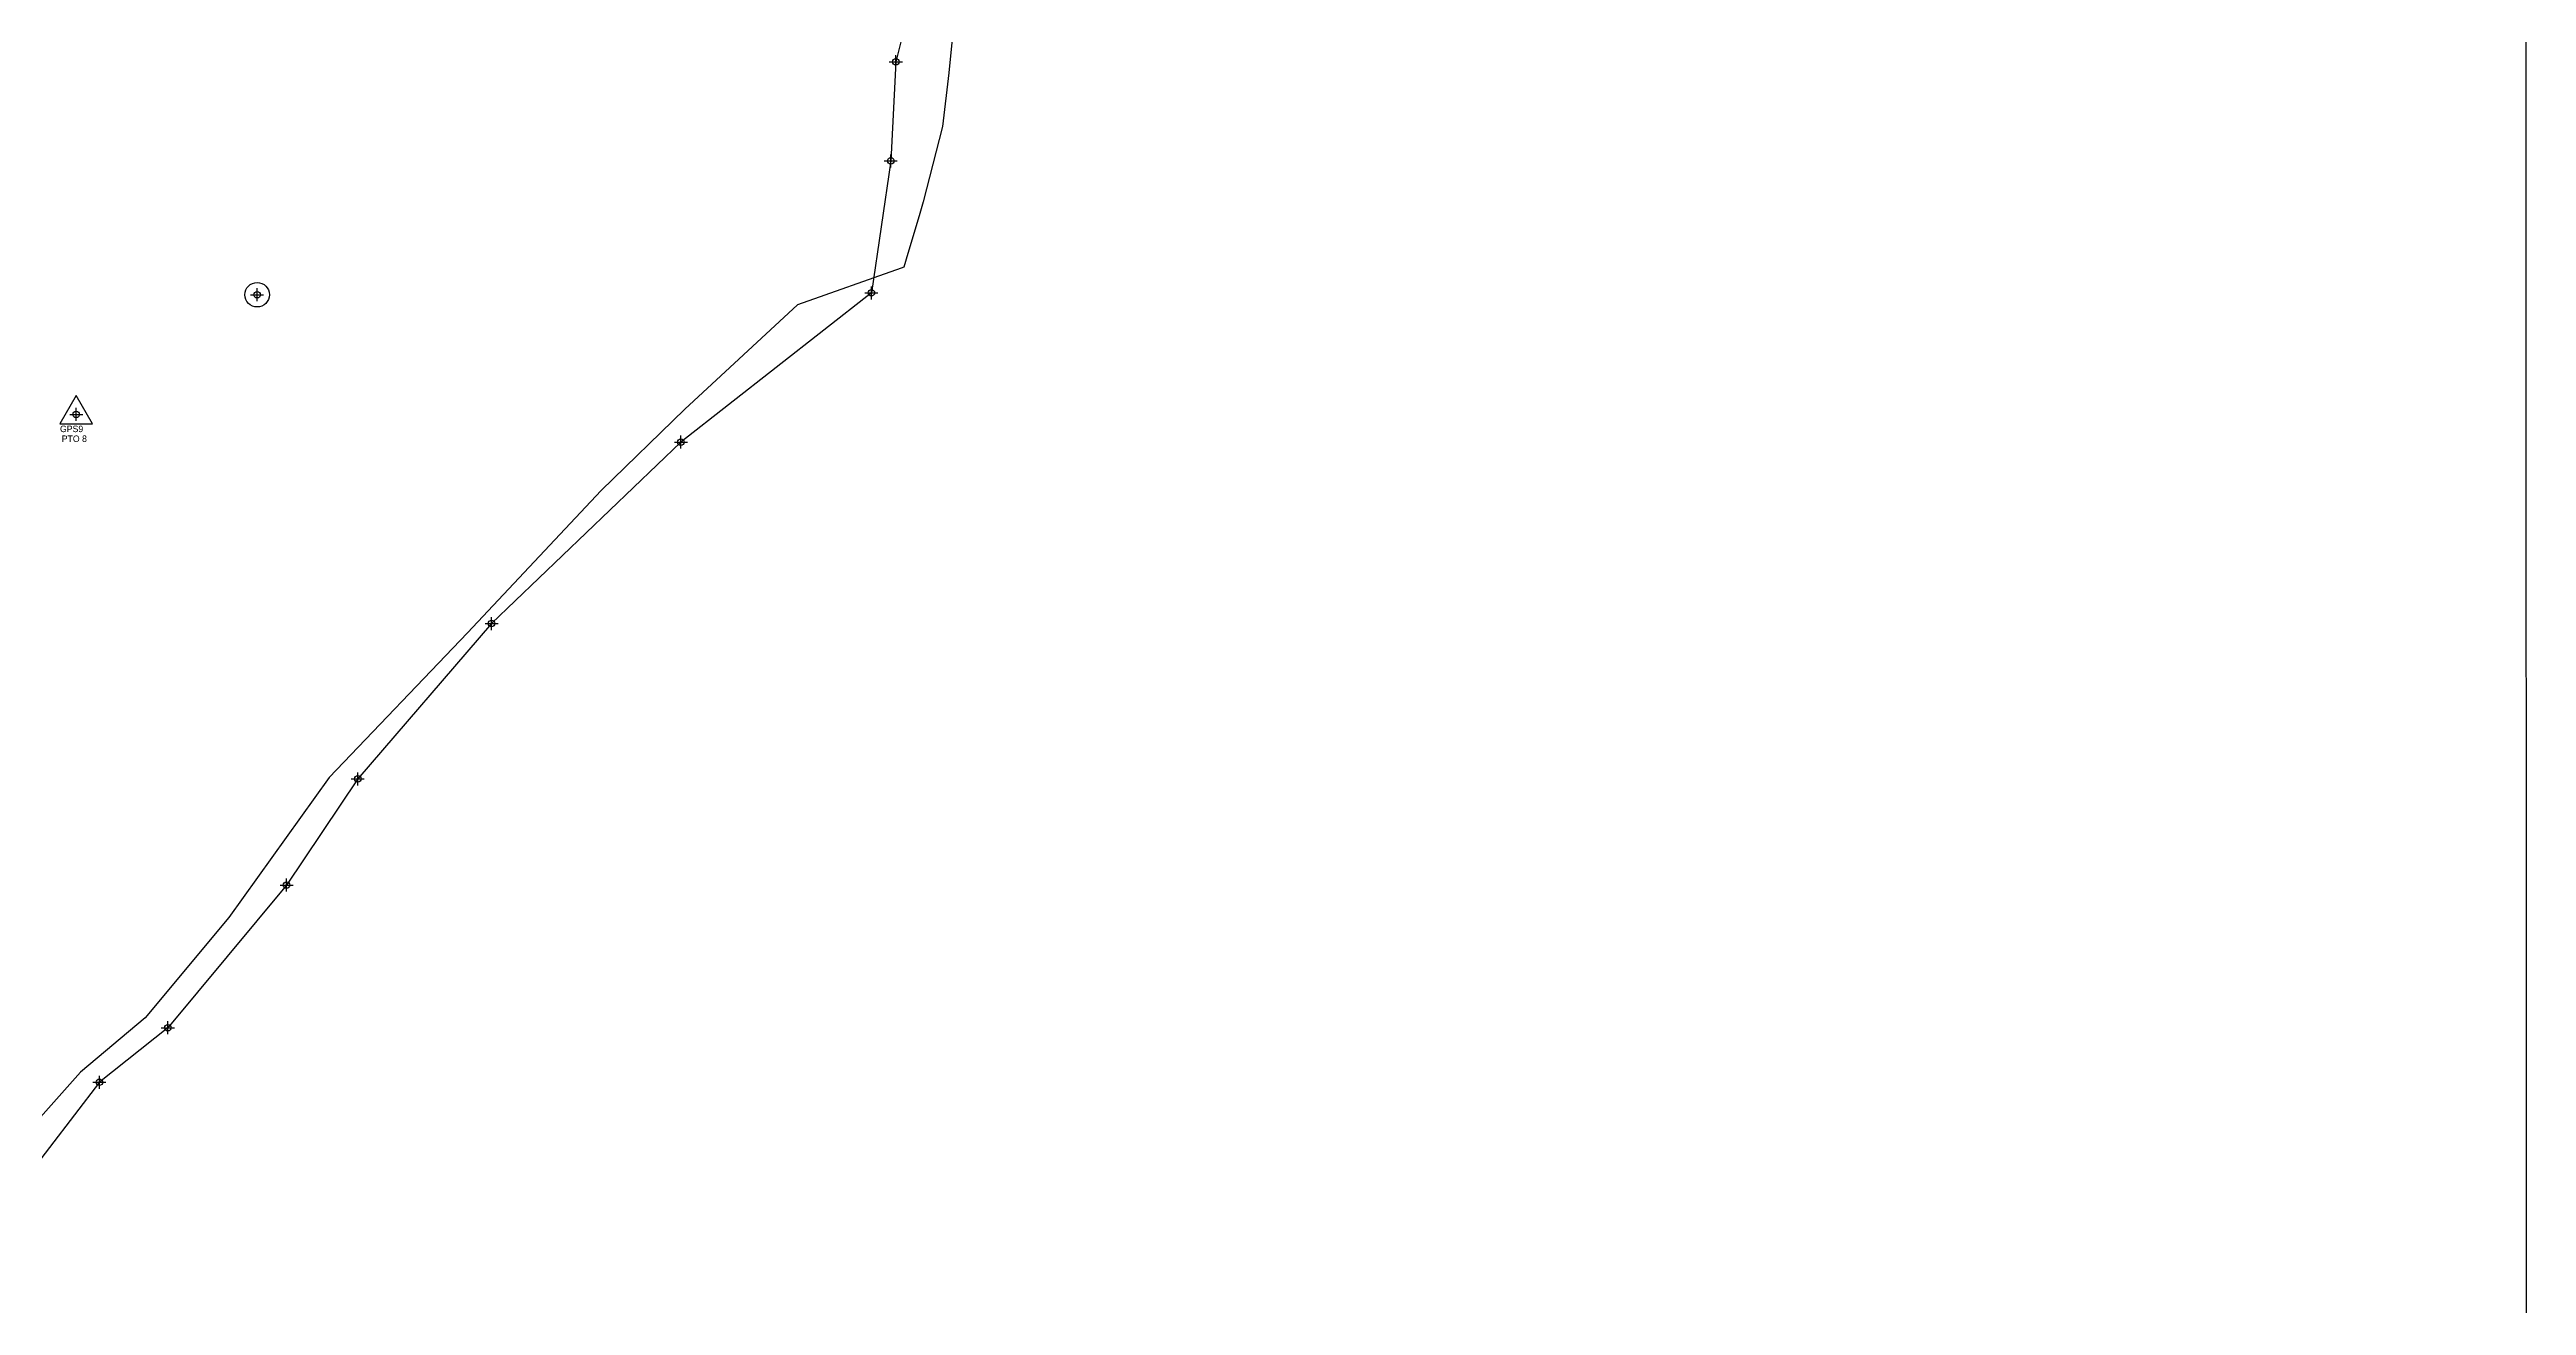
# Model space of a CAD drawing. Header units: inches. Extents: x 1065239 to 1066751, y 1075061 to 1077018.
# Drawn here: x 1065990 to 1066751, y 1075793 to 1076179 of the extents above; entities that cross this region are included whole.
import ezdxf

# ---------------------------------------------------------------- set-up
doc = ezdxf.new("R2010")
doc.units = ezdxf.units.IN
doc.header["$MEASUREMENT"] = 0
doc.header["$PDMODE"] = 34
doc.header["$PDSIZE"] = 2
for name, color, linetype in [('DELTA', 2, 'Continuous'), ('IMAGEN IGAC', 7, 'Continuous'), ('LINDERO', 6, 'Continuous'), ('LINDERO1', 220, 'Continuous'), ('ojito de agua', 4, 'Continuous')]:
    doc.layers.add(name, color=color, linetype=linetype)
doc.layers.add('POLIGONO IGAC', color=7, linetype='Continuous', true_color=0xbee7f7)
picture_1 = doc.add_image_def('image1.jpg', size_in_pixel=(2380, 3080))

msp = doc.modelspace()

# ---------------------------------------------------------------- linework, layer by layer
at = {"layer": 'DELTA', "elevation": 3006.75}
msp.add_lwpolyline([(1065998.47, 1076072.98), (1065993.44, 1076064.24), (1066003.52, 1076064.25)], close=True, dxfattribs=at)
at = {"layer": 'DELTA'}
msp.add_point((1065998.48, 1076067.16, 3006.75), dxfattribs=at)
at = {"layer": 'LINDERO'}
for p in [(1066063.08, 1075922.62, 3062.82), (1066063.08, 1075922.62, 3062.81), (1066026.62, 1075878.81, 3060.46), (1066026.62, 1075878.81, 3060.46), (1066005.59, 1075862.03, 3062.94)]:
    msp.add_point(p, dxfattribs=at)
at = {"layer": 'LINDERO1', "elevation": 2991.97}
msp.add_lwpolyline([(1066254.25, 1076191.45), (1066250.21, 1076175.46), (1066248.67, 1076144.99), (1066242.69, 1076104.48), (1066184.19, 1076058.65), (1066126.06, 1076002.92), (1066084.96, 1075955.22), (1066063.08, 1075922.62), (1066026.62, 1075878.81), (1066005.59, 1075862.03), (1065982.6, 1075831.93)], dxfattribs=at)
at = {"layer": 'LINDERO1'}
for p in [(1066250.21, 1076175.46, 3026.81), (1066248.67, 1076144.99), (1066054.05, 1076103.91, 3009.75), (1066242.69, 1076104.48), (1066184.19, 1076058.65), (1066126.06, 1076002.92), (1066084.96, 1075955.22)]:
    msp.add_point(p, dxfattribs=at)
at = {"layer": 'ojito de agua'}
msp.add_circle((1066054.05, 1076103.91, 3009.75), 3.77, dxfattribs=at)
at = {"layer": 'POLIGONO IGAC'}
msp.add_lwpolyline([(1066268.52, 1076192.6), (1066266.54, 1076172.09), (1066264.55, 1076155.55), (1066258.6, 1076132.39), (1066257.34, 1076128.13), (1066253.94, 1076116.56), (1066252.7, 1076112.36), (1066251.89, 1076112.07), (1066220.05, 1076100.84), (1066185.38, 1076068.77), (1066159.7, 1076043.74), (1066118.62, 1076000.12), (1066076.16, 1075955.63), (1066045.34, 1075912.64), (1066019.66, 1075881.85), (1065999.76, 1075865.17), (1065973.44, 1075835.66)], dxfattribs=at)

# ---------------------------------------------------------------- texts
at = {"layer": 'DELTA'}
for s, p in [(' GPS9', (1065992.75, 1076061.71, 3006.75)), ('PTO 8', (1065994.03, 1076058.68, 3006.75))]:
    msp.add_text(s, height=2, dxfattribs=at).set_placement(p)

# ---------------------------------------------------------------- pictures from other files: only their frames are drawn
at = {"layer": 'IMAGEN IGAC'}
image = msp.add_image(picture_1, insert=(1065239.69, 1075061.5), size_in_units=(1511.34, 1955.86), rotation=0.00782, dxfattribs=at)
image.dxf.flags = 7

doc.saveas('drawing.dxf')
